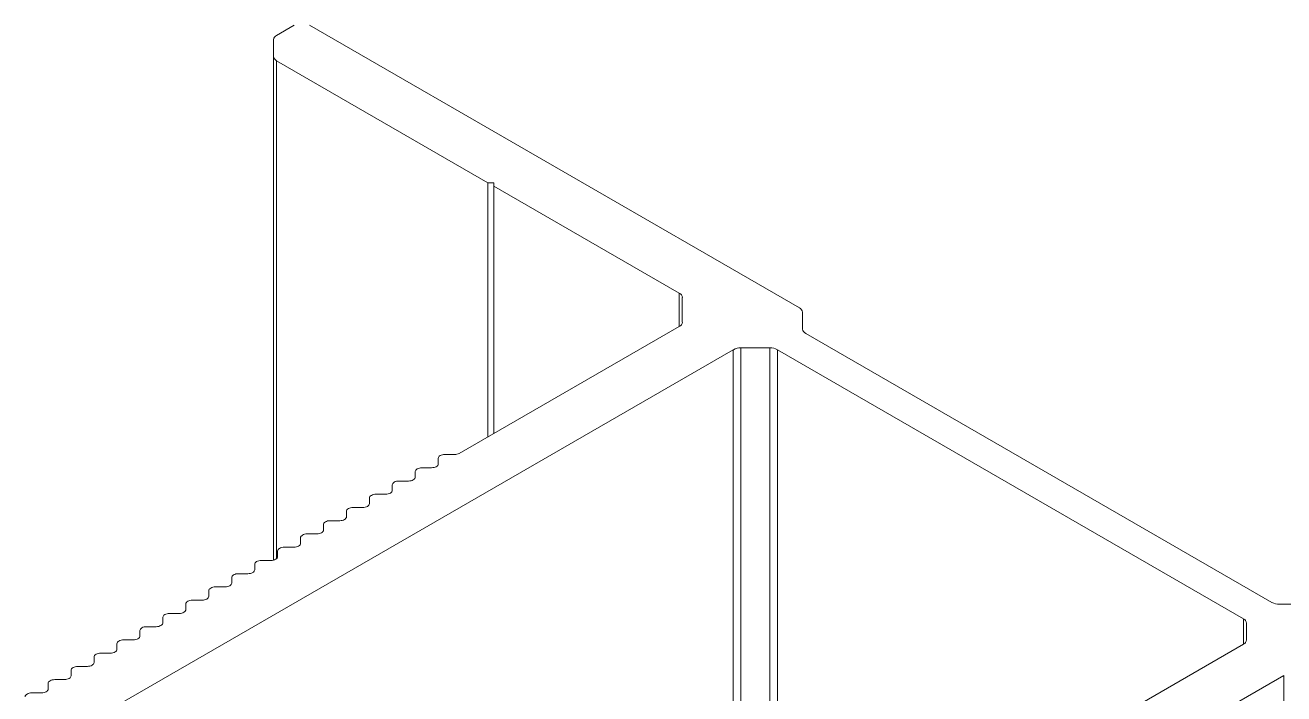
# Model space of a CAD drawing. Header units: millimetres. Extents: x 39 to 459, y 26 to 647.
# Drawn here: x 69.09 to 70.503, y 266.982 to 267.733 of the extents above; entities that cross this region are included whole.
import ezdxf

# ---------------------------------------------------------------- set-up
doc = ezdxf.new("R2010")
doc.units = ezdxf.units.MM
doc.layers.add('ANTET', color=7, linetype='Continuous')

# ---------------------------------------------------------------- blocks, each defined once
blk = doc.blocks.new('Griyaj Montajı')
at = {"color": 7, "linetype": 'Continuous', "lineweight": 15}
for p, q in [((11052.3268, 2159.4181), (11052.3467, 2159.4296)), ((11052.9138, 2159.112), (11052.3636, 2159.4296)), ((11052.3233, 2159.3945), (11052.3233, 2159.4132)), ((11052.3233, 2159.3945), (11052.3233, 2158.8287)), ((11052.5641, 2159.2526), (11052.3268, 2159.3896)), ((11052.5705, 2159.2526), (11052.5641, 2159.2526)), ((11052.5641, 2159.2526), (11052.5641, 2158.9673)), ((11052.5705, 2159.2526), (11052.5705, 2159.2489)), ((11052.7788, 2159.1287), (11052.5705, 2159.2489)), ((11052.5705, 2159.2489), (11052.5705, 2158.9709)), ((11052.7823, 2159.0961), (11052.7823, 2159.1238)), ((11052.9173, 2159.1071), (11052.9173, 2159.0883)), ((11052.7788, 2159.0912), (11052.5318, 2158.9486)), ((11052.9208, 2159.0834), (11053.4441, 2158.7813)), ((11052.8395, 2159.065), (11052.0773, 2158.625)), ((11052.8805, 2159.0671), (11052.848, 2159.0671)), ((11052.889, 2159.065), (11053.4123, 2158.7629)), ((11052.5157, 2158.9474), (11052.5265, 2158.9474)), ((11052.49, 2158.9325), (11052.5007, 2158.9325)), ((11052.5082, 2158.9368), (11052.5082, 2158.943)), ((11052.4642, 2158.9176), (11052.475, 2158.9176)), ((11052.4825, 2158.9219), (11052.4825, 2158.9282)), ((11052.4385, 2158.9027), (11052.4492, 2158.9027)), ((11052.4567, 2158.9071), (11052.4567, 2158.9133)), ((11052.4127, 2158.8879), (11052.4235, 2158.8879)), ((11052.431, 2158.8922), (11052.431, 2158.8984)), ((11052.4052, 2158.8773), (11052.4052, 2158.8835)), ((11052.3794, 2158.8625), (11052.3794, 2158.8687)), ((11052.3869, 2158.873), (11052.3977, 2158.873)), ((11052.3537, 2158.8476), (11052.3537, 2158.8538)), ((11052.3612, 2158.8581), (11052.3719, 2158.8581)), ((11052.3279, 2158.8327), (11052.3279, 2158.8389)), ((11052.3354, 2158.8433), (11052.3462, 2158.8433)), ((11052.3022, 2158.8179), (11052.3022, 2158.8241)), ((11052.3097, 2158.8284), (11052.3204, 2158.8284)), ((11052.2764, 2158.803), (11052.2764, 2158.8092)), ((11052.2839, 2158.8135), (11052.2947, 2158.8135)), ((11052.2507, 2158.7881), (11052.2507, 2158.7943)), ((11052.2582, 2158.7987), (11052.2689, 2158.7987)), ((11052.2249, 2158.7732), (11052.2249, 2158.7795)), ((11052.2324, 2158.7838), (11052.2432, 2158.7838)), ((11053.4851, 2158.7793), (11053.4526, 2158.7793)), ((11052.1991, 2158.7584), (11052.1991, 2158.7646)), ((11052.2066, 2158.7689), (11052.2174, 2158.7689)), ((11052.1734, 2158.7435), (11052.1734, 2158.7497)), ((11052.1809, 2158.754), (11052.1916, 2158.754)), ((11053.4158, 2158.758), (11053.4158, 2158.7393)), ((11052.1476, 2158.7286), (11052.1476, 2158.7348)), ((11052.1551, 2158.7392), (11052.1659, 2158.7392)), ((11053.4123, 2158.7344), (11052.65, 2158.2943)), ((11052.1219, 2158.7138), (11052.1219, 2158.72)), ((11052.1294, 2158.7243), (11052.1401, 2158.7243)), ((11052.0961, 2158.6989), (11052.0961, 2158.7051)), ((11052.1036, 2158.7094), (11052.1144, 2158.7094)), ((11052.0704, 2158.684), (11052.0704, 2158.6902)), ((11052.0779, 2158.6946), (11052.0886, 2158.6946)), ((11053.4576, 2158.6993), (11053.2106, 2158.5567)), ((11053.4576, 2158.6993), (11053.4576, 2157.7195)), ((11052.0521, 2158.6797), (11052.0629, 2158.6797))]:
    blk.add_line(p, q, dxfattribs=at)
at = {"color": 8, "linetype": 'Continuous', "lineweight": 15}
for p, q in [((11052.3268, 2159.3896), (11052.3268, 2158.8305)), ((11052.7788, 2159.1287), (11052.7788, 2159.0912)), ((11052.8395, 2159.065), (11052.8395, 2158.4038)), ((11052.848, 2159.0671), (11052.848, 2158.4087)), ((11052.8805, 2159.0671), (11052.8805, 2158.4274)), ((11052.889, 2159.065), (11052.889, 2158.4323)), ((11053.4123, 2158.7629), (11053.4123, 2158.7344))]:
    blk.add_line(p, q, dxfattribs=at)
at = {"color": 7, "linetype": 'Continuous', "lineweight": 15, "flags": 128}
for points in [[(11052.5082, 2158.943), (11052.5084, 2158.9439), (11052.5088, 2158.9447), (11052.5095, 2158.9454), (11052.5104, 2158.9461), (11052.5116, 2158.9466), (11052.5129, 2158.947), (11052.5143, 2158.9473), (11052.5157, 2158.9474)], [(11052.4825, 2158.9282), (11052.4826, 2158.929), (11052.483, 2158.9298), (11052.4837, 2158.9306), (11052.4847, 2158.9312), (11052.4858, 2158.9318), (11052.4871, 2158.9322), (11052.4885, 2158.9324), (11052.49, 2158.9325)], [(11052.5007, 2158.9325), (11052.5022, 2158.9326), (11052.5036, 2158.9328), (11052.5049, 2158.9332), (11052.506, 2158.9337), (11052.507, 2158.9344), (11052.5077, 2158.9352), (11052.5081, 2158.936), (11052.5082, 2158.9368)], [(11052.4567, 2158.9133), (11052.4569, 2158.9141), (11052.4573, 2158.9149), (11052.458, 2158.9157), (11052.4589, 2158.9163), (11052.4601, 2158.9169), (11052.4613, 2158.9173), (11052.4628, 2158.9175), (11052.4642, 2158.9176)], [(11052.475, 2158.9176), (11052.4764, 2158.9177), (11052.4778, 2158.9179), (11052.4791, 2158.9183), (11052.4803, 2158.9189), (11052.4812, 2158.9195), (11052.4819, 2158.9203), (11052.4823, 2158.9211), (11052.4825, 2158.9219)], [(11052.431, 2158.8984), (11052.4311, 2158.8993), (11052.4315, 2158.9001), (11052.4322, 2158.9008), (11052.4332, 2158.9015), (11052.4343, 2158.902), (11052.4356, 2158.9024), (11052.437, 2158.9027), (11052.4385, 2158.9027)], [(11052.4492, 2158.9027), (11052.4507, 2158.9028), (11052.4521, 2158.9031), (11052.4534, 2158.9035), (11052.4545, 2158.904), (11052.4555, 2158.9047), (11052.4561, 2158.9054), (11052.4566, 2158.9062), (11052.4567, 2158.9071)], [(11052.4052, 2158.8835), (11052.4053, 2158.8844), (11052.4058, 2158.8852), (11052.4065, 2158.8859), (11052.4074, 2158.8866), (11052.4085, 2158.8871), (11052.4098, 2158.8875), (11052.4112, 2158.8878), (11052.4127, 2158.8879)], [(11052.4235, 2158.8879), (11052.4249, 2158.888), (11052.4263, 2158.8882), (11052.4276, 2158.8886), (11052.4288, 2158.8891), (11052.4297, 2158.8898), (11052.4304, 2158.8905), (11052.4308, 2158.8914), (11052.431, 2158.8922)], [(11052.3977, 2158.873), (11052.3992, 2158.8731), (11052.4006, 2158.8733), (11052.4019, 2158.8737), (11052.403, 2158.8743), (11052.4039, 2158.8749), (11052.4046, 2158.8757), (11052.4051, 2158.8765), (11052.4052, 2158.8773)], [(11052.3719, 2158.8581), (11052.3734, 2158.8582), (11052.3748, 2158.8585), (11052.3761, 2158.8589), (11052.3772, 2158.8594), (11052.3782, 2158.8601), (11052.3789, 2158.8608), (11052.3793, 2158.8616), (11052.3794, 2158.8625)], [(11052.3794, 2158.8687), (11052.3796, 2158.8695), (11052.38, 2158.8703), (11052.3807, 2158.8711), (11052.3816, 2158.8717), (11052.3828, 2158.8723), (11052.3841, 2158.8727), (11052.3855, 2158.8729), (11052.3869, 2158.873)], [(11052.3462, 2158.8433), (11052.3477, 2158.8433), (11052.3491, 2158.8436), (11052.3504, 2158.844), (11052.3515, 2158.8445), (11052.3524, 2158.8452), (11052.3531, 2158.8459), (11052.3535, 2158.8467), (11052.3537, 2158.8476)], [(11052.3537, 2158.8538), (11052.3538, 2158.8546), (11052.3543, 2158.8555), (11052.355, 2158.8562), (11052.3559, 2158.8569), (11052.357, 2158.8574), (11052.3583, 2158.8578), (11052.3597, 2158.8581), (11052.3612, 2158.8581)], [(11052.3204, 2158.8284), (11052.3219, 2158.8285), (11052.3233, 2158.8287), (11052.3246, 2158.8291), (11052.3257, 2158.8297), (11052.3267, 2158.8303), (11052.3274, 2158.8311), (11052.3278, 2158.8319), (11052.3279, 2158.8327)], [(11052.3279, 2158.8389), (11052.3281, 2158.8398), (11052.3285, 2158.8406), (11052.3292, 2158.8413), (11052.3301, 2158.842), (11052.3313, 2158.8425), (11052.3326, 2158.8429), (11052.334, 2158.8432), (11052.3354, 2158.8433)], [(11052.2947, 2158.8135), (11052.2961, 2158.8136), (11052.2975, 2158.8139), (11052.2988, 2158.8143), (11052.3, 2158.8148), (11052.3009, 2158.8154), (11052.3016, 2158.8162), (11052.302, 2158.817), (11052.3022, 2158.8179)], [(11052.3022, 2158.8241), (11052.3023, 2158.8249), (11052.3027, 2158.8257), (11052.3034, 2158.8265), (11052.3044, 2158.8271), (11052.3055, 2158.8277), (11052.3068, 2158.8281), (11052.3082, 2158.8283), (11052.3097, 2158.8284)], [(11052.2689, 2158.7987), (11052.2704, 2158.7987), (11052.2718, 2158.799), (11052.2731, 2158.7994), (11052.2742, 2158.7999), (11052.2752, 2158.8006), (11052.2758, 2158.8013), (11052.2763, 2158.8021), (11052.2764, 2158.803)], [(11052.2764, 2158.8092), (11052.2766, 2158.81), (11052.277, 2158.8109), (11052.2777, 2158.8116), (11052.2786, 2158.8123), (11052.2798, 2158.8128), (11052.281, 2158.8132), (11052.2825, 2158.8134), (11052.2839, 2158.8135)], [(11052.2507, 2158.7943), (11052.2508, 2158.7952), (11052.2512, 2158.796), (11052.2519, 2158.7967), (11052.2529, 2158.7974), (11052.254, 2158.7979), (11052.2553, 2158.7983), (11052.2567, 2158.7986), (11052.2582, 2158.7987)], [(11052.2249, 2158.7795), (11052.225, 2158.7803), (11052.2255, 2158.7811), (11052.2262, 2158.7819), (11052.2271, 2158.7825), (11052.2282, 2158.7831), (11052.2295, 2158.7835), (11052.2309, 2158.7837), (11052.2324, 2158.7838)], [(11052.2432, 2158.7838), (11052.2446, 2158.7839), (11052.246, 2158.7841), (11052.2473, 2158.7845), (11052.2485, 2158.7851), (11052.2494, 2158.7857), (11052.2501, 2158.7865), (11052.2505, 2158.7873), (11052.2507, 2158.7881)], [(11052.1991, 2158.7646), (11052.1993, 2158.7654), (11052.1997, 2158.7662), (11052.2004, 2158.767), (11052.2013, 2158.7676), (11052.2025, 2158.7682), (11052.2038, 2158.7686), (11052.2052, 2158.7688), (11052.2066, 2158.7689)], [(11052.2174, 2158.7689), (11052.2189, 2158.769), (11052.2203, 2158.7692), (11052.2216, 2158.7696), (11052.2227, 2158.7702), (11052.2236, 2158.7708), (11052.2243, 2158.7716), (11052.2248, 2158.7724), (11052.2249, 2158.7732)], [(11052.1734, 2158.7497), (11052.1735, 2158.7506), (11052.174, 2158.7514), (11052.1747, 2158.7521), (11052.1756, 2158.7528), (11052.1767, 2158.7533), (11052.178, 2158.7537), (11052.1794, 2158.754), (11052.1809, 2158.754)], [(11052.1916, 2158.754), (11052.1931, 2158.7541), (11052.1945, 2158.7544), (11052.1958, 2158.7548), (11052.1969, 2158.7553), (11052.1979, 2158.756), (11052.1986, 2158.7567), (11052.199, 2158.7575), (11052.1991, 2158.7584)], [(11052.1476, 2158.7348), (11052.1478, 2158.7357), (11052.1482, 2158.7365), (11052.1489, 2158.7373), (11052.1498, 2158.7379), (11052.151, 2158.7384), (11052.1523, 2158.7388), (11052.1537, 2158.7391), (11052.1551, 2158.7392)], [(11052.1659, 2158.7392), (11052.1674, 2158.7393), (11052.1688, 2158.7395), (11052.1701, 2158.7399), (11052.1712, 2158.7404), (11052.1721, 2158.7411), (11052.1728, 2158.7419), (11052.1732, 2158.7427), (11052.1734, 2158.7435)], [(11052.1219, 2158.72), (11052.122, 2158.7208), (11052.1224, 2158.7216), (11052.1231, 2158.7224), (11052.1241, 2158.723), (11052.1252, 2158.7236), (11052.1265, 2158.724), (11052.1279, 2158.7242), (11052.1294, 2158.7243)], [(11052.1401, 2158.7243), (11052.1416, 2158.7244), (11052.143, 2158.7246), (11052.1443, 2158.725), (11052.1454, 2158.7256), (11052.1464, 2158.7262), (11052.1471, 2158.727), (11052.1475, 2158.7278), (11052.1476, 2158.7286)], [(11052.0961, 2158.7051), (11052.0963, 2158.706), (11052.0967, 2158.7068), (11052.0974, 2158.7075), (11052.0983, 2158.7082), (11052.0994, 2158.7087), (11052.1007, 2158.7091), (11052.1022, 2158.7094), (11052.1036, 2158.7094)], [(11052.1144, 2158.7094), (11052.1158, 2158.7095), (11052.1172, 2158.7098), (11052.1185, 2158.7102), (11052.1197, 2158.7107), (11052.1206, 2158.7114), (11052.1213, 2158.7121), (11052.1217, 2158.7129), (11052.1219, 2158.7138)], [(11052.0704, 2158.6902), (11052.0705, 2158.6911), (11052.0709, 2158.6919), (11052.0716, 2158.6926), (11052.0726, 2158.6933), (11052.0737, 2158.6938), (11052.075, 2158.6942), (11052.0764, 2158.6945), (11052.0779, 2158.6946)], [(11052.0886, 2158.6946), (11052.0901, 2158.6947), (11052.0915, 2158.6949), (11052.0928, 2158.6953), (11052.0939, 2158.6958), (11052.0949, 2158.6965), (11052.0955, 2158.6972), (11052.096, 2158.6981), (11052.0961, 2158.6989)], [(11052.0446, 2158.6754), (11052.0447, 2158.6762), (11052.0452, 2158.677), (11052.0459, 2158.6778), (11052.0468, 2158.6784), (11052.0479, 2158.679), (11052.0492, 2158.6794), (11052.0506, 2158.6796), (11052.0521, 2158.6797)], [(11052.0629, 2158.6797), (11052.0643, 2158.6798), (11052.0657, 2158.68), (11052.067, 2158.6804), (11052.0682, 2158.681), (11052.0691, 2158.6816), (11052.0698, 2158.6824), (11052.0702, 2158.6832), (11052.0704, 2158.684)]]:
    blk.add_lwpolyline(points, dxfattribs=at)
at = {"color": 7, "linetype": 'Continuous', "lineweight": 15}
for centre, radius, start, end in [((11052.3293, 2159.4126), 0.00603, 114.3729, 174.3223), ((11052.3293, 2159.3951), 0.00603, 185.6777, 245.6271), ((11052.7763, 2159.1232), 0.00604, 5.6925, 65.6237), ((11052.9113, 2159.1065), 0.00603, 5.6777, 65.6271), ((11052.7763, 2159.0967), 0.00604, 294.3752, 354.2925), ((11052.9233, 2159.0889), 0.00604, 185.7247, 245.6076), ((11052.8477, 2159.0498), 0.0173, 88.8494, 118.0394), ((11052.8809, 2159.0498), 0.0173, 61.9606, 91.1506), ((11052.5267, 2158.9581), 0.0108, 268.8284, 298.0707), ((11053.4523, 2158.7966), 0.0173, 241.9648, 271.1277), ((11053.4098, 2158.7575), 0.00604, 5.6868, 65.6294), ((11053.4098, 2158.7399), 0.00604, 294.3924, 354.2753)]:
    blk.add_arc(centre, radius, start, end, dxfattribs=at)

msp = doc.modelspace()

# ---------------------------------------------------------------- block references
at = {"layer": 'ANTET', "color": 0}
msp.add_blockref('Griyaj Montajı', (-10982.9547, -1891.697), dxfattribs=at)

doc.saveas('drawing.dxf')
